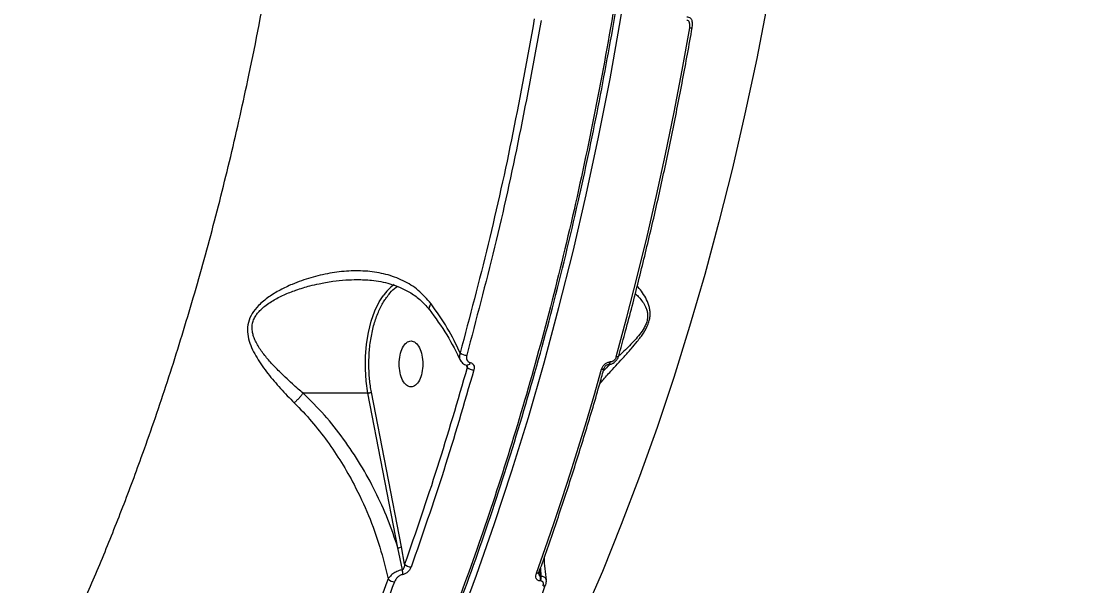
# Model space of a CAD drawing. Header units: millimetres. Extents: x -6234 to 7498, y -6127 to 5103.
# Drawn here: x 3372.8 to 3579.1, y -1702.9 to -1592.5 of the extents above; entities that cross this region are included whole.
import ezdxf

# ---------------------------------------------------------------- set-up
doc = ezdxf.new("R2010")
doc.units = ezdxf.units.MM
for name, color, linetype in [('DIKOM_ОБЪЕКТ', 7, 'Continuous'), ('DIKOM_РАЗМЕР_ЗОНА', 7, 'Continuous'), ('DIKOM_РАЗМЕР_ОБЪЕКТА', 7, 'Continuous')]:
    doc.layers.add(name, color=color, linetype=linetype)
doc.styles.add('style1', font='arial.ttf', dxfattribs={"width": 0.8})
doc.dimstyles.new('1-50', dxfattribs={"dimtxt": 300, "dimasz": 200, "dimexe": 100, "dimexo": 0, "dimgap": 100, "dimtad": 1, "dimtxsty": 'style1', "dimcen": 200, "dimclrd": 7, "dimclre": 7, "dimclrt": 7, "dimadec": 1, "dimazin": 2, "dimtfac": 1, "dimtmove": 0, "dimatfit": 2, "dimfxl": 0, "dimlwd": 25, "dimlwe": 18, "dimarcsym": 0})

# ---------------------------------------------------------------- blocks, each defined once
blk = doc.blocks.new('*D10')
at = {"layer": 'Defpoints', "color": 0, "transparency": 16777216}
for p in [(5627.97, 903.07), (-3229.39, -1461.51), (5627.97, -5097.58)]:
    blk.add_point(p, dxfattribs=at)
at = {"layer": 'DIKOM_РАЗМЕР_ОБЪЕКТА', "color": 7, "lineweight": 18, "transparency": 16777216}
for p, q in [((5627.97, 903.07), (5627.97, -5197.58)), ((-3229.39, -1461.51), (-3229.39, -5197.58))]:
    blk.add_line(p, q, dxfattribs=at)
at = {"layer": 'DIKOM_РАЗМЕР_ОБЪЕКТА', "color": 7, "lineweight": 25, "transparency": 16777216}
blk.add_line((-3029.39, -5097.58), (5427.97, -5097.58), dxfattribs=at)
at = {"layer": 'DIKOM_РАЗМЕР_ОБЪЕКТА', "color": 7, "transparency": 16777216}
for points in [[(-3029.39, -5064.25), (-3029.39, -5130.92), (-3229.39, -5097.58)], [(5427.97, -5064.25), (5427.97, -5130.92), (5627.97, -5097.58)]]:
    blk.add_solid(points, dxfattribs=at)
at = {"layer": 'DIKOM_РАЗМЕР_ОБЪЕКТА', "color": 7, "lineweight": 40, "transparency": 16777216, "insert": (1488.3, -4844.41), "char_height": 300, "attachment_point": 5, "style": 'style1'}
blk.add_mtext('8850', dxfattribs=at)
blk = doc.blocks.new('*D13')
at = {"layer": 'Defpoints', "color": 0, "transparency": 16777216}
for p in [(7498.07, 1778.2), (-5229.39, -1831.36), (7498.07, -6026.74)]:
    blk.add_point(p, dxfattribs=at)
at = {"layer": 'DIKOM_РАЗМЕР_ЗОНА', "color": 7, "lineweight": 18, "transparency": 16777216}
for p, q in [((7498.07, 1778.2), (7498.07, -6126.74)), ((-5229.39, -1831.36), (-5229.39, -6126.74))]:
    blk.add_line(p, q, dxfattribs=at)
at = {"layer": 'DIKOM_РАЗМЕР_ЗОНА', "color": 7, "lineweight": 25, "transparency": 16777216}
blk.add_line((-5029.39, -6026.74), (7298.07, -6026.74), dxfattribs=at)
at = {"layer": 'DIKOM_РАЗМЕР_ЗОНА', "color": 7, "transparency": 16777216}
for points in [[(-5029.39, -5993.4), (-5029.39, -6060.07), (-5229.39, -6026.74)], [(7298.07, -5993.4), (7298.07, -6060.07), (7498.07, -6026.74)]]:
    blk.add_solid(points, dxfattribs=at)
at = {"layer": 'DIKOM_РАЗМЕР_ЗОНА', "color": 7, "transparency": 16777216, "insert": (1560.69, -5773.56), "char_height": 300, "attachment_point": 5, "style": 'style1'}
blk.add_mtext('12750', dxfattribs=at)

msp = doc.modelspace()

# ---------------------------------------------------------------- linework, layer by layer
at = {"layer": 'DIKOM_ОБЪЕКТ', "color": 7, "linetype": 'Continuous', "lineweight": 15}
for p, q in [((3459.822, -1659.768), (3459.999, -1660.179)), ((3487.478, -1659.636), (3487.506, -1659.636)), ((3487.959, -1659.111), (3487.931, -1659.111)), ((3440.617, -1665.213), (3427.964, -1665.213)), ((3440.617, -1665.213), (3440.732, -1665.208)), ((3446.46, -1695.432), (3440.617, -1665.213)), ((3447.13, -1695.256), (3441.287, -1665.04)), ((3447.34, -1699.745), (3446.46, -1695.432)), ((3447.768, -1698.616), (3447.13, -1695.256)), ((3474.311, -1699.387), (3474.411, -1701.013)), ((3474.004, -1700.532), (3474.028, -1700.186)), ((3474.129, -1699.907), (3474.323, -1701.013)), ((3474.323, -1701.013), (3474.411, -1701.013)), ((3474.345, -1701.912), (3474.256, -1701.912))]:
    msp.add_line(p, q, dxfattribs=at)
at = {"layer": 'DIKOM_ОБЪЕКТ', "color": 7, "linetype": 'Continuous', "lineweight": 15, "flags": 128}
for points in [[(3458.14, -1710.625), (3461.82, -1700.75), (3465.351, -1690.672), (3468.73, -1680.399), (3471.954, -1669.94), (3475.02, -1659.303), (3477.926, -1648.499), (3480.669, -1637.535), (3483.248, -1626.422), (3485.659, -1615.167), (3487.901, -1603.782), (3489.971, -1592.275), (3491.869, -1580.657), (3493.593, -1568.936), (3495.14, -1557.123), (3496.511, -1545.228), (3497.702, -1533.261), (3498.715, -1521.231), (3499.547, -1509.15), (3500.199, -1497.026), (3500.669, -1484.872), (3500.957, -1472.695), (3501.063, -1460.508)], [(3527.712, -1521.353), (3526.65, -1532.821), (3525.409, -1544.221), (3523.989, -1555.541), (3522.392, -1566.773), (3520.619, -1577.904), (3518.673, -1588.926), (3516.554, -1599.827), (3514.264, -1610.597), (3511.807, -1621.227), (3509.184, -1631.707), (3506.397, -1642.026), (3503.45, -1652.175), (3500.345, -1662.145), (3497.084, -1671.927), (3493.671, -1681.511), (3490.11, -1690.889), (3486.403, -1700.051), (3482.553, -1708.989)], [(3489.109, -1658.139), (3491.205, -1650.366), (3493.216, -1642.51), (3495.142, -1634.573), (3496.982, -1626.561), (3498.736, -1618.476), (3500.403, -1610.321), (3501.981, -1602.1), (3503.471, -1593.817)], [(3503.471, -1593.817), (3503.622, -1593.812), (3503.751, -1593.795), (3503.852, -1593.768), (3503.924, -1593.732), (3503.963, -1593.687), (3503.968, -1593.668)], [(3440.617, -1665.213), (3440.272, -1662.878), (3440.107, -1660.469), (3440.126, -1658.039), (3440.329, -1655.641), (3440.711, -1653.327), (3441.264, -1651.147), (3441.975, -1649.148), (3442.831, -1647.374), (3443.551, -1646.22)], [(3489.624, -1657.866), (3489.625, -1657.871), (3489.615, -1657.946), (3489.571, -1658.012), (3489.496, -1658.066), (3489.391, -1658.106), (3489.261, -1658.131), (3489.109, -1658.139)], [(3460.606, -1659.241), (3460.498, -1659.435), (3460.371, -1659.59), (3460.231, -1659.696), (3460.087, -1659.748), (3459.964, -1659.745)], [(3486.249, -1660.528), (3486.408, -1660.518), (3486.543, -1660.491), (3486.65, -1660.447), (3486.723, -1660.387), (3486.761, -1660.315), (3486.763, -1660.309)], [(3473.521, -1700.391), (3475.237, -1695.563), (3476.917, -1690.688), (3478.563, -1685.768), (3480.172, -1680.805), (3481.746, -1675.798), (3483.284, -1670.748), (3484.785, -1665.658), (3486.249, -1660.528)], [(3474.812, -1702.878), (3474.964, -1702.868), (3475.096, -1702.838), (3475.204, -1702.789), (3475.283, -1702.723), (3475.331, -1702.643), (3475.335, -1702.631)]]:
    msp.add_lwpolyline(points, dxfattribs=at)
at = {"layer": 'DIKOM_ОБЪЕКТ', "color": 7, "linetype": 'Continuous', "lineweight": 15}
for centre, radius, start, end in [((3451.164, -1651.405), 9.21, 126.36237, 145.7443), ((3459.908, -1655.727), 2.064, 231.39255, 269.75449), ((3461.297, -1658.659), 2, 229.50766, 270.03927), ((3487.34, -1659.058), 0.593, 283.12884, 354.87684), ((3487.368, -1659.058), 0.594, 283.30292, 354.85283), ((3446.474, -1694.121), 1.311, 269.39567, 300.01187), ((3449.054, -1697.453), 1.733, 222.12474, 269.52526), ((3445.82, -1700.335), 1.743, 223.13927, 269.17731), ((3445.278, -1700.319), 2.14, 350.82049, 15.55921), ((3473.612, -1699.9), 0.499, 259.54498, 329.13629), ((3472.544, -1701.333), 1.807, 341.30278, 10.20862), ((3472.632, -1701.333), 1.808, 341.29865, 10.18255)]:
    msp.add_arc(centre, radius, start, end, dxfattribs=at)
for points, knots in [([(3499.348, -1460.508), (3499.271, -1468.447), (3499.119, -1484.259), (3498.02, -1507.8), (3496.307, -1530.996), (3493.941, -1553.78), (3490.96, -1576.088), (3487.387, -1597.861), (3483.248, -1619.045), (3478.569, -1639.588), (3473.38, -1659.446), (3467.708, -1678.575), (3461.584, -1696.939), (3455.037, -1714.505), (3448.096, -1731.243), (3440.792, -1747.127), (3433.156, -1762.139), (3425.217, -1776.258), (3417.005, -1789.474), (3408.549, -1801.774), (3399.879, -1813.154), (3392.576, -1821.775), (3386.774, -1828.094), (3382.551, -1832.457), (3378.301, -1836.618), (3374.027, -1840.575), (3369.732, -1844.331), (3365.419, -1847.887), (3359.901, -1852.165), (3353.154, -1856.939), (3345.156, -1861.922), (3336.191, -1866.774), (3326.259, -1871.225), (3315.374, -1874.963), (3304.559, -1877.613), (3293.844, -1879.093), (3286.662, -1879.629), (3283.062, -1879.501), (3282.991, -1879.498)], [0, 0, 0, 0, 0.036149, 0.0720028, 0.1075613, 0.1428246, 0.1777926, 0.2124652, 0.2468427, 0.2809248, 0.3147116, 0.3482033, 0.3813994, 0.4143006, 0.4469061, 0.4792166, 0.5112317, 0.5429517, 0.5743762, 0.6055053, 0.6363393, 0.6668779, 0.6810507, 0.6951508, 0.7091781, 0.7231328, 0.7370149, 0.7508242, 0.7645608, 0.7895545, 0.8143038, 0.8388089, 0.8718293, 0.9043956, 0.9365074, 0.968165, 0.9993682, 1, 1, 1, 1]), ([(3283.032, -1879.506), (3284.259, -1879.49), (3286.53, -1879.461), (3289.619, -1879.275), (3292.192, -1879.081), (3294.449, -1878.879), (3296.597, -1878.641), (3298.705, -1878.369), (3303.888, -1877.599), (3311.742, -1875.956), (3322.219, -1872.734), (3332.84, -1868.467), (3343.954, -1862.829), (3355.496, -1855.618), (3365.918, -1847.831), (3375.252, -1839.814), (3383.549, -1831.848), (3391.666, -1823.199), (3399.639, -1813.821), (3406.853, -1804.485), (3413.158, -1795.624), (3418.849, -1787.073), (3424.38, -1778.18), (3429.912, -1768.641), (3436.269, -1756.915), (3443.409, -1742.534), (3451.12, -1725.204), (3458.332, -1707.086), (3465.019, -1688.249), (3471.166, -1668.734), (3476.759, -1648.601), (3481.57, -1628.756), (3485.668, -1609.339), (3489.119, -1590.463), (3492.101, -1571.302), (3494.709, -1551.118), (3496.869, -1529.918), (3498.036, -1514.042), (3498.586, -1504.475), (3498.755, -1501.308), (3498.907, -1498.251), (3499.042, -1495.315), (3499.169, -1492.303), (3499.314, -1488.56), (3499.48, -1483.593), (3499.648, -1477.101), (3499.789, -1469.255), (3499.815, -1463.571), (3499.828, -1460.507)], [0, 0, 0, 0, 0.0102899, 0.0190494, 0.0262811, 0.0327252, 0.0390506, 0.0452576, 0.0513694, 0.0849346, 0.1149346, 0.1449615, 0.180635, 0.2163052, 0.251973, 0.2792112, 0.3064494, 0.3337304, 0.3610113, 0.3888195, 0.4103456, 0.4298096, 0.4524351, 0.4738354, 0.4952319, 0.5299687, 0.5647774, 0.5995161, 0.6342445, 0.6689731, 0.7037006, 0.7384299, 0.768877, 0.799294, 0.8296807, 0.8600667, 0.8940985, 0.9281293, 0.9331167, 0.9379724, 0.9426388, 0.9471157, 0.9514049, 0.9564154, 0.9642206, 0.9740932, 0.9860376, 1, 1, 1, 1]), ([(3232.987, -1841.488), (3233.164, -1841.494), (3235.822, -1841.582), (3240.977, -1841.26), (3248.331, -1840.486), (3255.594, -1839.151), (3262.765, -1837.346), (3269.964, -1835.015), (3277.181, -1832.151), (3284.403, -1828.742), (3291.161, -1825.031), (3297.455, -1821.12), (3303.29, -1817.106), (3309.106, -1812.705), (3314.897, -1807.911), (3320.654, -1802.72), (3326.369, -1797.129), (3333.191, -1789.909), (3341.049, -1780.729), (3349.827, -1769.2), (3358.385, -1756.605), (3365.476, -1744.929), (3371.22, -1734.61), (3375.721, -1725.986), (3380.109, -1717.021), (3384.375, -1707.717), (3388.512, -1698.079), (3392.511, -1688.11), (3396.77, -1676.736), (3401.21, -1663.854), (3405.739, -1649.367), (3409.96, -1634.395), (3413.858, -1618.959), (3417.673, -1601.937), (3421.292, -1583.277), (3424.567, -1562.948), (3427.307, -1542.198), (3428.621, -1528.119), (3429.28, -1521.06)], [0, 0, 0, 0, 0.0018881, 0.0283549, 0.0550204, 0.0805289, 0.1062895, 0.1323019, 0.1585662, 0.1850826, 0.2118511, 0.2337704, 0.2558854, 0.2781961, 0.3007028, 0.3234047, 0.3463027, 0.369396, 0.406834, 0.4447955, 0.4832804, 0.5222889, 0.5448165, 0.5675153, 0.590385, 0.6134258, 0.636638, 0.6600211, 0.6835758, 0.7147219, 0.7461018, 0.7777156, 0.8095632, 0.841645, 0.8809141, 0.920396, 0.9600912, 1, 1, 1, 1]), ([(3473.108, -1592.055), (3471.754, -1599.517), (3469.046, -1614.43), (3464.207, -1636.239), (3460.484, -1650.302), (3458.621, -1657.34)], [0, 0, 0, 0, 0.3335106, 0.6664887, 1, 1, 1, 1]), ([(3474.42, -1592.357), (3473.052, -1599.893), (3470.326, -1614.903), (3465.47, -1636.756), (3461.751, -1650.798), (3459.899, -1657.791)], [0, 0, 0, 0, 0.3360055, 0.6693387, 1, 1, 1, 1]), ([(3503.975, -1592.696), (3503.972, -1592.6), (3503.964, -1592.404), (3503.828, -1592.152), (3503.623, -1591.928), (3503.321, -1591.757), (3503.053, -1591.727), (3502.916, -1591.711)], [0, 0, 0, 0, 0.178234, 0.3641393, 0.5617771, 0.7750971, 1, 1, 1, 1]), ([(3503.471, -1593.817), (3503.491, -1593.662), (3503.53, -1593.351), (3503.486, -1592.972), (3503.393, -1592.699), (3503.28, -1592.521), (3503.125, -1592.385), (3502.986, -1592.367), (3502.918, -1592.358)], [0, 0, 0, 0, 0.2485659, 0.4980132, 0.6296792, 0.7488412, 0.8787835, 1, 1, 1, 1]), ([(3489.604, -1657.916), (3490.003, -1656.488), (3491.292, -1651.877), (3493.335, -1643.946), (3495.734, -1634.137), (3497.993, -1624.207), (3500.123, -1614.176), (3502.104, -1604.036), (3503.375, -1597.195), (3503.96, -1593.714), (3503.967, -1593.668)], [0, 0, 0, 0, 0.0695178, 0.2244132, 0.3792618, 0.534053, 0.6887776, 0.8434178, 0.997959, 1, 1, 1, 1]), ([(3503.957, -1593.698), (3503.985, -1593.521), (3504.043, -1593.163), (3504.013, -1592.821), (3503.998, -1592.649)], [0, 0, 0, 0, 0.4953309, 1, 1, 1, 1]), ([(3452.927, -1647.732), (3452.136, -1646.817), (3450.558, -1644.994), (3447.506, -1643.118), (3444.151, -1641.896), (3440.559, -1641.311), (3436.867, -1641.273), (3433.135, -1641.713), (3429.42, -1642.583), (3426.18, -1643.728), (3423.441, -1645.023), (3421.196, -1646.377), (3419.316, -1647.909), (3417.929, -1649.612), (3417.147, -1651.388), (3416.994, -1653.252), (3417.473, -1655.625), (3418.847, -1658.358), (3421.017, -1661.395), (3423.483, -1664.31), (3425.306, -1666.174), (3426.216, -1667.105)], [0, 0, 0, 0, 0.0612767, 0.1220567, 0.1831444, 0.2440327, 0.3054815, 0.3666229, 0.4282088, 0.4905643, 0.5320988, 0.5739533, 0.6168033, 0.6493353, 0.6821387, 0.714994, 0.7475592, 0.8115835, 0.8750373, 0.9376171, 1, 1, 1, 1]), ([(3427.956, -1665.216), (3427.637, -1664.946), (3426.918, -1664.337), (3425.744, -1663.3), (3424.604, -1662.25), (3423.528, -1661.215), (3422.351, -1660.028), (3420.976, -1658.527), (3419.561, -1656.72), (3418.65, -1655.186), (3418.197, -1653.991), (3417.941, -1652.92), (3417.952, -1651.798), (3418.328, -1650.698), (3418.767, -1649.93), (3419.342, -1649.215), (3420.36, -1648.223), (3421.989, -1647.098), (3424.206, -1645.971), (3426.207, -1645.181), (3427.909, -1644.622), (3429.413, -1644.195), (3430.885, -1643.844), (3432.377, -1643.552), (3434.114, -1643.278), (3436.175, -1643.052), (3437.756, -1643.025), (3438.5, -1643.012)], [0, 0, 0, 0, 0.0299087, 0.0673429, 0.1130257, 0.1429835, 0.177546, 0.2377022, 0.2973132, 0.3556829, 0.3790124, 0.4002929, 0.4447927, 0.4668307, 0.4895853, 0.5108642, 0.5340611, 0.5923454, 0.6510167, 0.7101036, 0.7444377, 0.7778476, 0.820932, 0.8518334, 0.8859709, 0.9463508, 1, 1, 1, 1]), ([(3438.497, -1643.006), (3439.439, -1643.034), (3441.629, -1643.098), (3444.46, -1643.656), (3447.001, -1644.55), (3449.053, -1645.613), (3451.084, -1647.091), (3452.214, -1648.442), (3452.802, -1649.144)], [0, 0, 0, 0, 0.1692011, 0.393277, 0.5262247, 0.6713581, 0.8291402, 1, 1, 1, 1]), ([(3444.242, -1646.534), (3444.457, -1646.231), (3445.04, -1645.411), (3445.777, -1644.698), (3446.302, -1644.426), (3446.388, -1644.382)], [0, 0, 0, 0, 0.3289271, 0.8899971, 1, 1, 1, 1]), ([(3485.894, -1663.37), (3486.07, -1663.162), (3486.753, -1662.356), (3487.923, -1661.06), (3489.337, -1659.515), (3490.676, -1658.059), (3491.979, -1656.615), (3493.07, -1655.328), (3493.866, -1654.293), (3494.637, -1653.178), (3495.275, -1651.998), (3495.634, -1650.813), (3495.75, -1649.978), (3495.736, -1649.194), (3495.562, -1648.128), (3495.068, -1646.87), (3494.274, -1645.588), (3493.625, -1644.718), (3493.277, -1644.369), (3493.219, -1644.31)], [0, 0, 0, 0, 0.0324922, 0.1261805, 0.1996446, 0.2683143, 0.3441423, 0.4100513, 0.4475146, 0.4815911, 0.5528915, 0.5882356, 0.6244717, 0.6587187, 0.6962245, 0.7858627, 0.8830634, 0.9803722, 1, 1, 1, 1]), ([(3492.84, -1645.765), (3492.921, -1645.837), (3493.224, -1646.106), (3493.765, -1646.695), (3494.429, -1647.551), (3494.923, -1648.451), (3495.185, -1649.297), (3495.279, -1650.02), (3495.221, -1650.807), (3494.973, -1651.655), (3494.485, -1652.64), (3493.723, -1653.724), (3492.737, -1654.863), (3491.692, -1655.946), (3490.65, -1656.968), (3489.95, -1657.637), (3489.611, -1657.959), (3489.604, -1657.966)], [0, 0, 0, 0, 0.0339332, 0.1272915, 0.2312499, 0.3360399, 0.3920272, 0.4414596, 0.495086, 0.5464464, 0.5962896, 0.6750995, 0.7562125, 0.8376043, 0.9201293, 0.9984248, 1, 1, 1, 1]), ([(3440.779, -1659.733), (3440.798, -1658.777), (3440.835, -1656.85), (3441.23, -1654.036), (3441.86, -1651.397), (3442.722, -1649.083), (3443.531, -1647.45), (3444.085, -1646.736), (3444.242, -1646.534)], [0, 0, 0, 0, 0.1857287, 0.3745308, 0.563328, 0.749052, 0.928937, 1, 1, 1, 1]), ([(3452.927, -1647.732), (3452.831, -1647.876), (3452.637, -1648.167), (3452.524, -1648.528), (3452.521, -1648.773), (3452.601, -1648.858), (3452.627, -1648.885)], [0, 0, 0, 0, 0.2921061, 0.5852776, 0.8667117, 1, 1, 1, 1]), ([(3458.621, -1657.34), (3457.833, -1655.715), (3456.254, -1652.459), (3454.037, -1649.309), (3452.927, -1647.732)], [0, 0, 0, 0, 0.4991486, 1, 1, 1, 1]), ([(3452.562, -1648.83), (3453.774, -1650.487), (3456.191, -1653.791), (3457.87, -1657.208), (3458.706, -1658.911)], [0, 0, 0, 0, 0.5016127, 1, 1, 1, 1]), ([(3446.701, -1659.506), (3446.736, -1658.917), (3446.806, -1657.739), (3447.342, -1656.241), (3448.108, -1655.24), (3449.019, -1654.889), (3449.93, -1655.24), (3450.696, -1656.241), (3451.232, -1657.739), (3451.302, -1658.917), (3451.337, -1659.506)], [0, 0, 0, 0, 0.12500062, 0.24999907, 0.37499247, 0.50000251, 0.62499827, 0.75000377, 0.87500221, 1, 1, 1, 1]), ([(3458.621, -1657.34), (3458.557, -1657.573), (3458.43, -1658.042), (3458.465, -1658.511), (3458.599, -1658.671), (3458.602, -1658.674)], [0, 0, 0, 0, 0.49314129, 0.98944611, 1, 1, 1, 1]), ([(3459.899, -1657.791), (3459.869, -1657.957), (3459.807, -1658.288), (3459.92, -1658.734), (3460.178, -1659.092), (3460.464, -1659.191), (3460.606, -1659.241)], [0, 0, 0, 0, 0.2501279, 0.5000065, 0.7500551, 1, 1, 1, 1]), ([(3487.594, -1659.624), (3487.712, -1659.615), (3487.967, -1659.594), (3488.352, -1659.443), (3488.708, -1659.23), (3489.081, -1658.911), (3489.424, -1658.477), (3489.558, -1658.101), (3489.621, -1657.927)], [0, 0, 0, 0, 0.1347734, 0.2911451, 0.4346211, 0.5661869, 0.7987543, 1, 1, 1, 1]), ([(3489.109, -1658.139), (3489.063, -1658.262), (3488.97, -1658.507), (3488.732, -1658.776), (3488.51, -1658.942), (3488.329, -1659.037), (3488.142, -1659.1), (3488.02, -1659.107), (3487.959, -1659.111)], [0, 0, 0, 0, 0.2499046, 0.4991342, 0.6254362, 0.7494871, 0.8753423, 1, 1, 1, 1]), ([(3441.287, -1665.04), (3441.147, -1664.197), (3440.861, -1662.47), (3440.807, -1660.659), (3440.779, -1659.733)], [0, 0, 0, 0, 0.48845514, 1, 1, 1, 1]), ([(3451.337, -1659.506), (3451.302, -1660.095), (3451.232, -1661.273), (3450.696, -1662.771), (3449.93, -1663.771), (3449.019, -1664.123), (3448.108, -1663.772), (3447.342, -1662.771), (3446.806, -1661.273), (3446.736, -1660.095), (3446.701, -1659.506)], [0, 0, 0, 0, 0.1249988, 0.2499963, 0.3750018, 0.4999975, 0.6250075, 0.7500009, 0.8749984, 1, 1, 1, 1]), ([(3459.999, -1660.179), (3458.094, -1666.746), (3454.284, -1679.879), (3449.94, -1692.37), (3447.768, -1698.616)], [0, 0, 0, 0, 0.4999995, 1, 1, 1, 1]), ([(3458.592, -1658.66), (3458.658, -1658.783), (3458.791, -1659.033), (3459.102, -1659.351), (3459.491, -1659.613), (3459.806, -1659.701), (3459.964, -1659.745)], [0, 0, 0, 0, 0.2395161, 0.4858398, 0.7410549, 1, 1, 1, 1]), ([(3459.906, -1659.696), (3459.932, -1659.769), (3459.989, -1659.923), (3459.995, -1660.09), (3459.999, -1660.179)], [0, 0, 0, 0, 0.4685507, 1, 1, 1, 1]), ([(3460.606, -1659.241), (3460.747, -1659.289), (3461.027, -1659.386), (3461.281, -1659.736), (3461.391, -1660.172), (3461.33, -1660.496), (3461.299, -1660.658)], [0, 0, 0, 0, 0.250272, 0.5000675, 0.7499385, 1, 1, 1, 1]), ([(3474.04, -1700.156), (3474.053, -1700.121), (3475.151, -1697.142), (3477.243, -1691.073), (3480.284, -1681.945), (3483.18, -1672.64), (3485.336, -1665.426), (3486.481, -1661.268), (3486.747, -1660.305)], [0, 0, 0, 0, 0.0027844, 0.2346765, 0.4665339, 0.6983492, 0.9301217, 1, 1, 1, 1]), ([(3486.249, -1660.528), (3486.318, -1660.348), (3486.453, -1659.991), (3486.802, -1659.598), (3487.126, -1659.355), (3487.391, -1659.218), (3487.665, -1659.128), (3487.842, -1659.117), (3487.931, -1659.111)], [0, 0, 0, 0, 0.2499981, 0.4992382, 0.6251942, 0.7495389, 0.8751024, 1, 1, 1, 1]), ([(3487.902, -1659.584), (3487.744, -1659.735), (3487.295, -1660.161), (3486.871, -1660.578), (3486.596, -1660.848)], [0, 0, 0, 0, 0.35344, 1, 1, 1, 1]), ([(3486.748, -1660.349), (3486.788, -1660.246), (3486.863, -1660.05), (3487.056, -1659.817), (3487.264, -1659.665), (3487.408, -1659.645), (3487.476, -1659.636)], [0, 0, 0, 0, 0.2955619, 0.5630252, 0.79502, 1, 1, 1, 1]), ([(3461.299, -1660.658), (3459.38, -1667.272), (3455.56, -1680.435), (3451.206, -1692.957), (3449.039, -1699.187)], [0, 0, 0, 0, 0.5024401, 1, 1, 1, 1]), ([(3427.956, -1665.216), (3427.837, -1665.365), (3427.595, -1665.669), (3427.145, -1666.174), (3426.67, -1666.673), (3426.365, -1666.963), (3426.216, -1667.105)], [0, 0, 0, 0, 0.2454842, 0.5001335, 0.7547001, 1, 1, 1, 1]), ([(3427.964, -1665.213), (3427.962, -1665.213), (3427.96, -1665.214), (3427.957, -1665.215), (3427.956, -1665.216), (3427.956, -1665.216)], [0, 0, 0, 0, 0.5539071, 0.7834755, 1, 1, 1, 1]), ([(3446.46, -1695.432), (3445.836, -1693.572), (3444.585, -1689.849), (3442.116, -1684.411), (3439.234, -1679.15), (3435.903, -1674.143), (3432.184, -1669.416), (3429.368, -1666.612), (3427.964, -1665.213)], [0, 0, 0, 0, 0.1670633, 0.3345079, 0.5011901, 0.6675799, 0.8342574, 1, 1, 1, 1]), ([(3441.287, -1665.04), (3441.256, -1665.059), (3441.194, -1665.098), (3441.053, -1665.148), (3440.893, -1665.189), (3440.786, -1665.201), (3440.732, -1665.208)], [0, 0, 0, 0, 0.2499881, 0.4998369, 0.7498531, 1, 1, 1, 1]), ([(3426.216, -1667.105), (3427.361, -1668.293), (3429.646, -1670.663), (3432.699, -1674.59), (3435.473, -1678.72), (3438.219, -1683.544), (3440.787, -1689.068), (3443.05, -1695.256), (3444.05, -1699.441), (3444.548, -1701.527)], [0, 0, 0, 0, 0.1250867, 0.2495035, 0.3737835, 0.4989456, 0.6668148, 0.8338966, 1, 1, 1, 1]), ([(3475.476, -1701.737), (3475.289, -1700.264), (3475.092, -1698.725), (3475.093, -1697.221), (3475.093, -1697.155)], [0, 0, 0, 0, 0.9566108, 1, 1, 1, 1]), ([(3447.768, -1698.616), (3447.743, -1698.861), (3447.708, -1699.208), (3447.546, -1699.562), (3447.434, -1699.699), (3447.37, -1699.73), (3447.34, -1699.745)], [0, 0, 0, 0, 0.5759351, 0.8154285, 0.9145111, 1, 1, 1, 1]), ([(3449.039, -1699.187), (3448.967, -1699.352), (3448.822, -1699.682), (3448.437, -1700.138), (3448.027, -1700.443), (3447.664, -1700.606), (3447.481, -1700.642), (3447.391, -1700.66)], [0, 0, 0, 0, 0.2506113, 0.5003564, 0.7496444, 0.8764609, 1, 1, 1, 1]), ([(3444.548, -1701.527), (3442.298, -1707.508), (3437.803, -1719.453), (3430.449, -1736.436), (3422.707, -1752.757), (3417.175, -1762.931), (3414.405, -1768.025)], [0, 0, 0, 0, 0.2503505, 0.4999999, 0.7496488, 1, 1, 1, 1]), ([(3447.34, -1699.745), (3447.193, -1699.77), (3446.9, -1699.819), (3446.31, -1700.02), (3445.626, -1700.384), (3444.954, -1700.935), (3444.683, -1701.331), (3444.548, -1701.527)], [0, 0, 0, 0, 0.1324293, 0.2637192, 0.5171758, 0.7611277, 1, 1, 1, 1]), ([(3447.391, -1700.66), (3447.304, -1700.677), (3447.127, -1700.712), (3446.776, -1700.868), (3446.378, -1701.162), (3446.007, -1701.602), (3445.866, -1701.919), (3445.795, -1702.078)], [0, 0, 0, 0, 0.1238961, 0.2503817, 0.4996121, 0.7493658, 1, 1, 1, 1]), ([(3474.256, -1701.912), (3474.165, -1701.906), (3473.98, -1701.892), (3473.759, -1701.781), (3473.587, -1701.619), (3473.437, -1701.346), (3473.372, -1700.931), (3473.472, -1700.571), (3473.521, -1700.391)], [0, 0, 0, 0, 0.1238502, 0.2505571, 0.3732777, 0.5015681, 0.7510197, 1, 1, 1, 1]), ([(3474.323, -1701.013), (3474.302, -1701.01), (3474.259, -1701.005), (3474.174, -1700.947), (3474.071, -1700.783), (3474.002, -1700.601), (3473.996, -1700.471), (3473.995, -1700.455)], [0, 0, 0, 0, 0.0962806, 0.2027736, 0.4686685, 0.9358801, 1, 1, 1, 1]), ([(3475.427, -1701.742), (3475.424, -1701.65), (3475.418, -1701.483), (3475.256, -1701.292), (3475.047, -1701.147), (3474.764, -1701.044), (3474.53, -1701.023), (3474.411, -1701.013)], [0, 0, 0, 0, 0.2255198, 0.4123733, 0.6047358, 0.8005448, 1, 1, 1, 1]), ([(3445.795, -1702.078), (3443.501, -1708.17), (3438.941, -1720.284), (3431.513, -1737.4), (3423.786, -1753.647), (3418.306, -1763.719), (3415.583, -1768.724)], [0, 0, 0, 0, 0.2544891, 0.5059869, 0.7544901, 1, 1, 1, 1]), ([(3445.339, -1768.583), (3445.878, -1767.634), (3447.802, -1764.244), (3451.008, -1758.201), (3454.953, -1750.462), (3458.786, -1742.516), (3462.513, -1734.384), (3466.13, -1726.069), (3469.63, -1717.571), (3472.701, -1709.763), (3474.552, -1704.718), (3475.319, -1702.626)], [0, 0, 0, 0, 0.0480983, 0.1716226, 0.2951382, 0.4186446, 0.5421421, 0.6656288, 0.7891027, 0.9125643, 1, 1, 1, 1]), ([(3474.812, -1702.878), (3474.844, -1702.764), (3474.909, -1702.535), (3474.87, -1702.27), (3474.775, -1702.096), (3474.664, -1701.994), (3474.521, -1701.925), (3474.403, -1701.917), (3474.345, -1701.912)], [0, 0, 0, 0, 0.2488069, 0.49828611, 0.62625154, 0.74925551, 0.87531224, 1, 1, 1, 1]), ([(3475.331, -1702.642), (3475.379, -1702.483), (3475.475, -1702.162), (3475.463, -1701.867), (3475.456, -1701.717)], [0, 0, 0, 0, 0.493179, 1, 1, 1, 1])]:
    msp.add_open_spline(points, degree=3, knots=knots, dxfattribs=at)

# ---------------------------------------------------------------- dimensions: what is measured, and where the dimension line sits
at = {"layer": 'DIKOM_РАЗМЕР_ЗОНА'}
dim = msp.add_linear_dim(base=(7498.074, -6026.735), p1=(-5229.391, -1831.362), p2=(7498.074, 1778.201), text='12750', dimstyle='1-50', dxfattribs=at)
dim.commit()
dim.dimension.update_dxf_attribs({"geometry": '*D13', "text_midpoint": (1560.691, -6026.735), "dimtype": 160})
at = {"layer": 'DIKOM_РАЗМЕР_ОБЪЕКТА', "lineweight": 40}
dim = msp.add_linear_dim(base=(5627.969, -5097.582), p1=(-3229.391, -1461.506), p2=(5627.969, 903.069), text='8850', dimstyle='1-50', dxfattribs=at)
dim.commit()
dim.dimension.update_dxf_attribs({"geometry": '*D10', "text_midpoint": (1488.304, -5097.582), "dimtype": 160})

doc.saveas('drawing.dxf')
